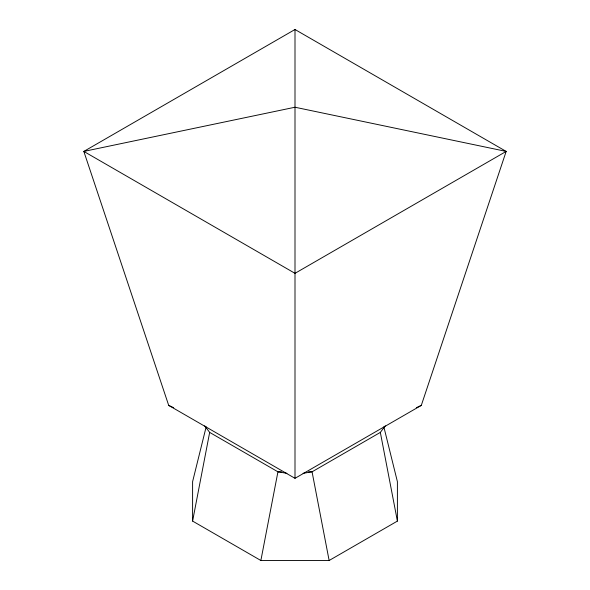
<?xml version="1.0" encoding="UTF-8"?>
<svg xmlns="http://www.w3.org/2000/svg" width="590" height="590" viewBox="0 0 590 590"><rect width="100%" height="100%" fill="white"/><g stroke="black" fill="none" stroke-linecap="round" stroke-linejoin="round"><path stroke-width="0.89" d="M383.839 426.843L397.402 481.669L397.402 521.088L329.132 560.5L260.869 560.5L192.598 521.088L209.664 432.404L204.693 425.832M260.869 560.5L277.934 471.816L209.664 432.404M206.161 426.843L192.598 481.669L192.598 521.088M421.297 405.404L506.168 151.416L295 29.5L83.832 151.416L168.703 405.404L295 478.32L421.297 405.404L416.311 407.705M303.083 473.32L312.066 471.816L380.336 432.404L385.307 425.832M281.526 471.816L277.934 471.816L286.917 473.32M308.474 471.816L312.066 471.816L329.132 560.5M168.703 405.404L173.689 407.705M380.336 432.404L397.402 521.088M295 29.5L295 478.32M506.168 151.416L295 273.332L83.832 151.416L295 107.233L506.168 151.416"/></g></svg>
